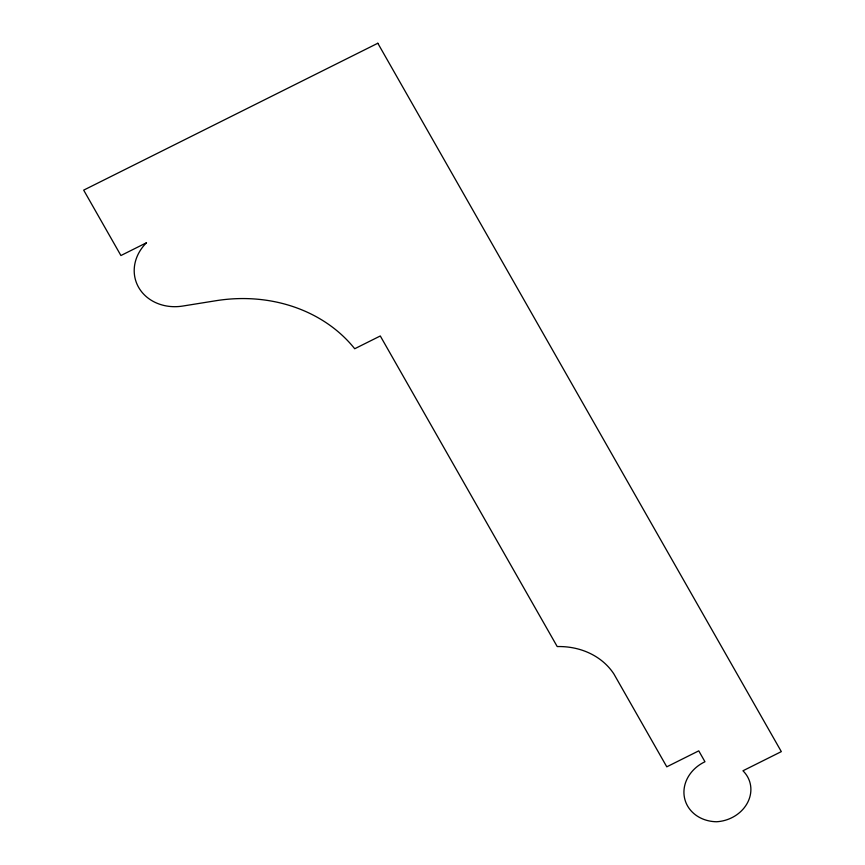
<?xml version="1.0" encoding="UTF-8"?>
<svg xmlns="http://www.w3.org/2000/svg" width="865" height="865" viewBox="0 0 865 865"><rect width="100%" height="100%" fill="white"/><g stroke="black" fill="none" stroke-linecap="round" stroke-linejoin="round"><path stroke-width="1.3" d="M377.821 43.25L83.678 190.138L120.916 255.532L146.499 242.751A44.461 38.579 -16.7 0 0 138.649 287.407A44.461 38.579 -16.7 0 0 182.699 306.059L216.045 300.706A150.207 130.345 -16.7 0 1 354.715 348.746L380.297 335.977L557.211 646.566A69.535 60.345 -16.7 0 1 613.912 673.997L666.785 766.823L698.758 750.852L704.964 761.751A36.406 31.594 -16.7 0 0 684.431 797.519A36.406 31.594 -16.7 0 0 716.566 821.75A34.103 29.594 -16.7 0 0 747.62 802.547A34.103 29.594 -16.7 0 0 742.959 770.78L781.322 751.62L377.821 43.25"/></g></svg>
